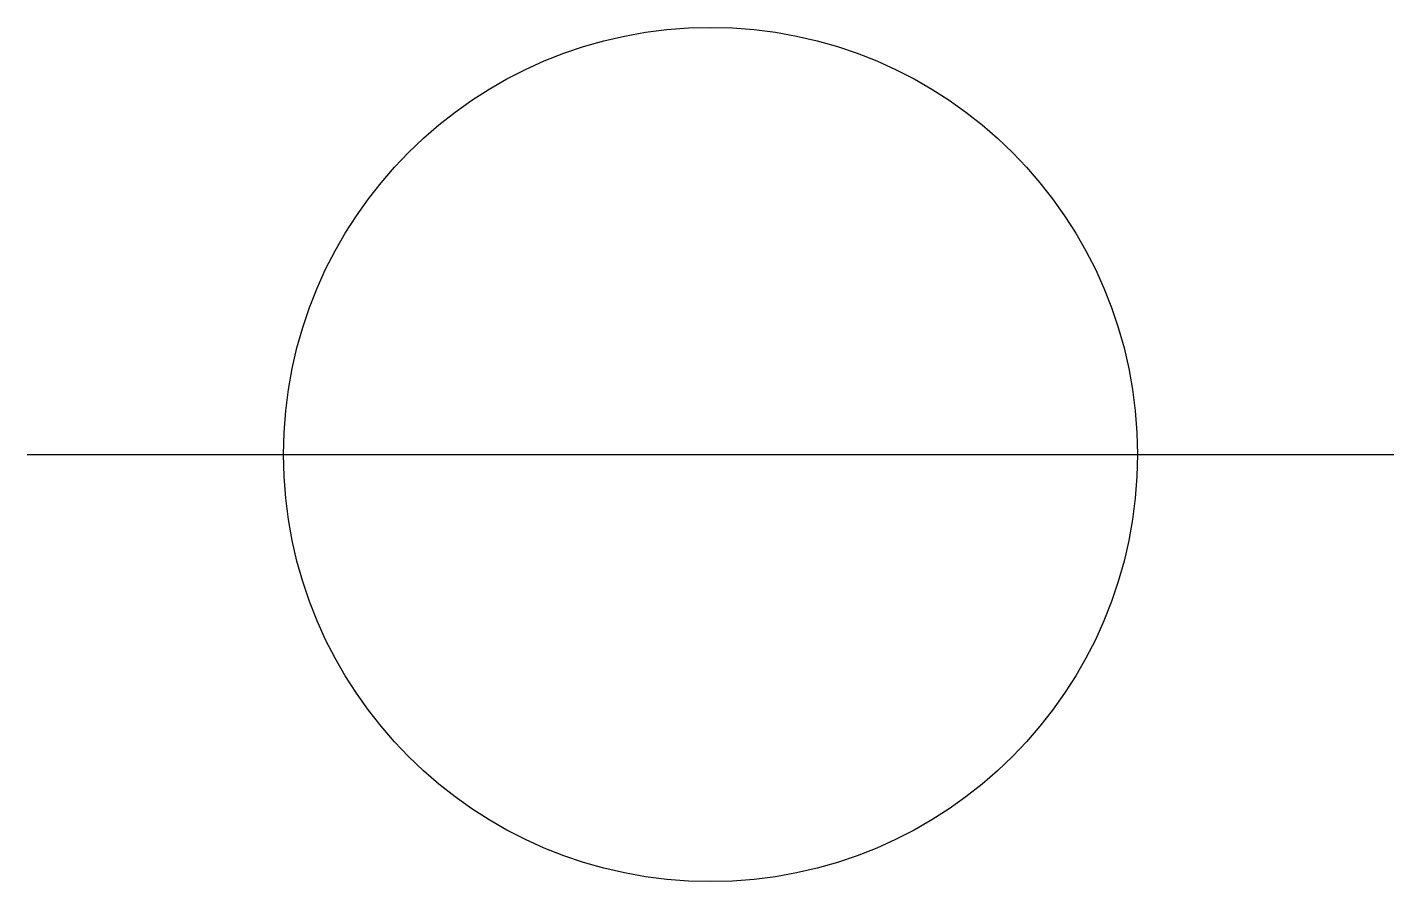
# Model space of a CAD drawing. Header units: millimetres. Extents: x 92 to 108, y 45 to 55.
import ezdxf

# ---------------------------------------------------------------- set-up
doc = ezdxf.new("R2010")
doc.units = ezdxf.units.MM
doc.layers.add('PARTS', color=7, linetype='Continuous')

# ---------------------------------------------------------------- blocks, each defined once
blk = doc.blocks.new('HOLE_MARK')
blk.add_line((-8, 0), (8, 0))
blk.add_circle((0, 0), 5)

msp = doc.modelspace()

# ---------------------------------------------------------------- block references
at = {"layer": 'PARTS'}
msp.add_blockref('HOLE_MARK', (100, 50), dxfattribs=at)

doc.saveas('drawing.dxf')
